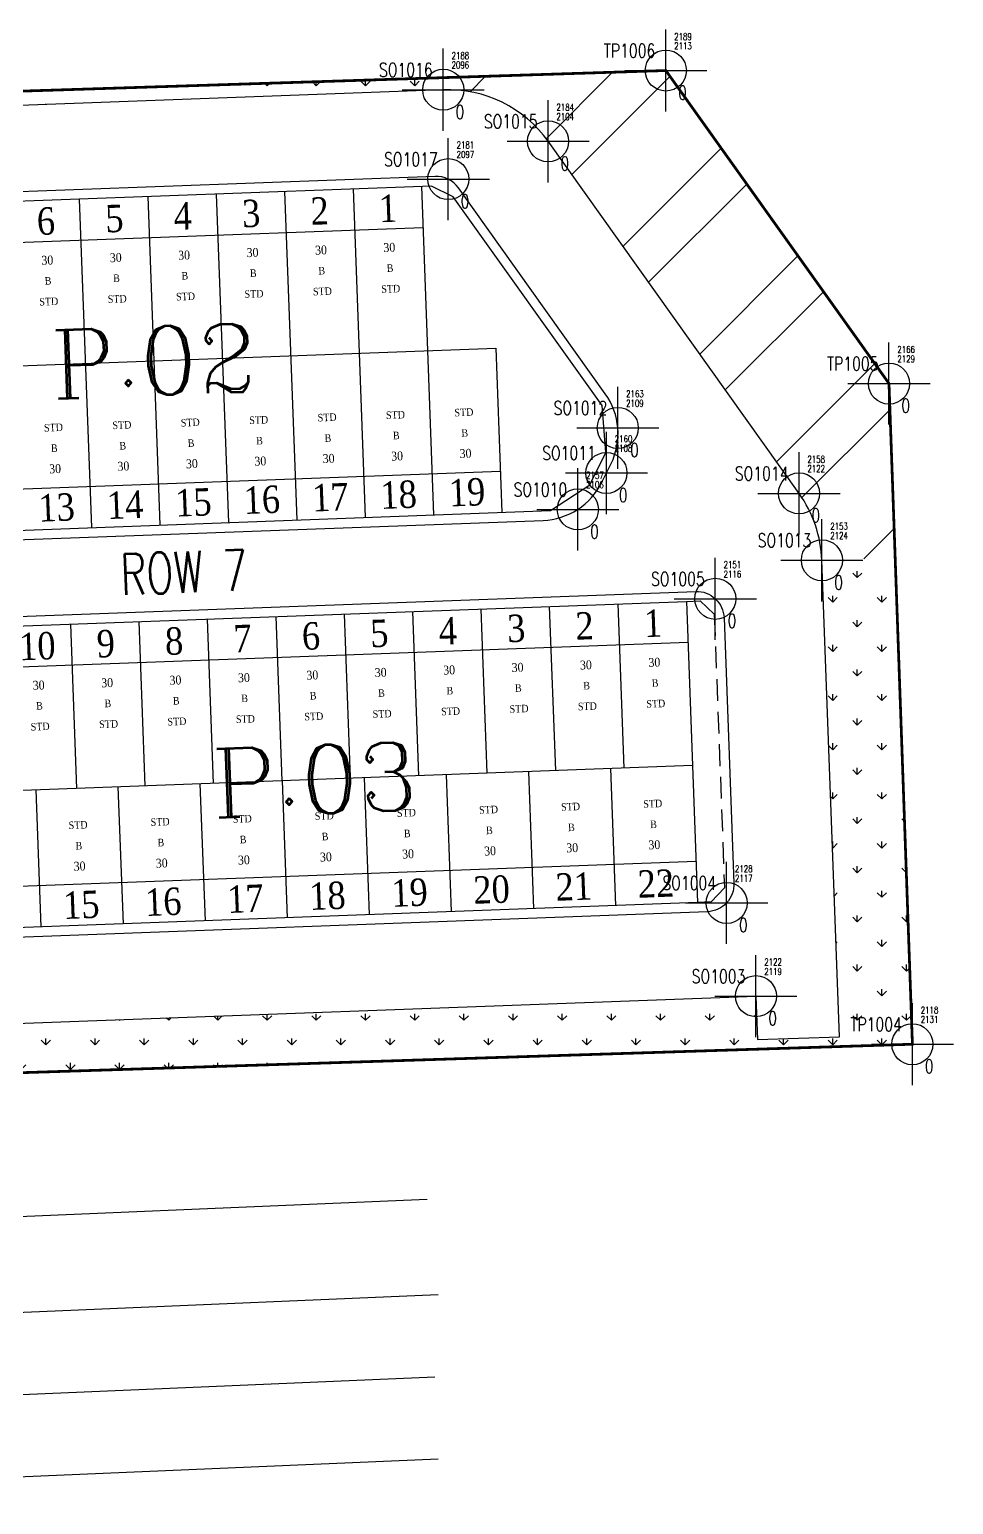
# Model space of a CAD drawing. Header units: metres. Extents: x 2017 to 2275, y 2085 to 2267.
# Drawn here: x 2066.1 to 2133.6, y 2084.5 to 2192.2 of the extents above; entities that cross this region are included whole.
import ezdxf
from ezdxf.enums import TextEntityAlignment as Align

# ---------------------------------------------------------------- set-up
doc = ezdxf.new("R2010")
doc.units = ezdxf.units.M
doc.header["$LTSCALE"] = 20
doc.header["$PDMODE"] = 34
doc.header["$PDSIZE"] = 3
doc.linetypes.add('DIVIDE2', pattern=[15.875, 6.35, -3.175, 0, -3.175, 0, -3.175])
doc.linetypes.add('HIDDEN2', pattern=[4.7625, 3.175, -1.5875])
doc.layers.add('A-PTAT-POS', color=82, linetype='Continuous', plot=False)
for name, color, linetype in [('AT-ELEV', 2, 'Continuous'), ('AT-ID', 4, 'Continuous'), ('AT-POINT', 6, 'Continuous'), ('AT-POS', 84, 'Continuous'), ('AT-TAG-AREAUNIT', 4, 'Continuous'), ('AT-TAG-NOUNIT', 4, 'Continuous'), ('AT-TAG-NUMBLOK', 4, 'Continuous'), ('AT-TAG-TIPEUNIT', 4, 'Continuous'), ('BATAS JALAN & SALURAN', 4, 'Continuous'), ('BATAS-GSB', 5, 'Continuous'), ('BATAS-KAVLING', 100, 'Continuous'), ('BATAS-RINCIK KAVLING', 104, 'Continuous'), ('TEXT-NO BLOK-KAVLING', 134, 'Continuous'), ('TEXT-ROW', 4, 'Continuous')]:
    doc.layers.add(name, color=color, linetype=linetype)
doc.styles.add('BLOK', font='GARA.TTF', dxfattribs={"width": 0.7})
doc.styles.add('Romanc', font='romanc.shx', dxfattribs={"bigfont": 'bigfont.shx'})
doc.styles.add('ST1', font='simplex.shx', dxfattribs={"width": 0.7})
doc.styles.get("Standard").update_dxf_attribs({"font": 'romans.shx', "width": 0.75})

# ---------------------------------------------------------------- blocks, each defined once
blk = doc.blocks.new('AT-POINT')
at = {"layer": 'AT-POINT'}
blk.add_point((0, 0), dxfattribs=at)
at = {"layer": 'AT-ELEV', "width": 0.75}
blk.add_attdef('ELEVASI', text='', height=1, dxfattribs=at).set_placement((0.68, -0.73), align=Align.TOP_LEFT)
at = {"layer": 'AT-ID', "width": 0.75}
blk.add_attdef('ID', text='', height=2, dxfattribs=at).set_placement((-0.85, 1.08), align=Align.BOTTOM_RIGHT)
at = {"layer": 'AT-POS', "width": 0.75}
for tag, p in [('NORTHING', (0.93, 1.56)), ('EASTING', (0.93, 0.69))]:
    blk.add_attdef(tag, text='', height=0.5, dxfattribs=at).set_placement(p, align=Align.BOTTOM_LEFT)
blk = doc.blocks.new('TAG_NUMBERING')
at = {"layer": 'AT-TAG-AREAUNIT', "color": 0, "style": 'BLOK'}
blk.add_attdef('TAG_AT_AREA', text='', height=0.65, dxfattribs=at).set_placement((0, -2.91), align=Align.MIDDLE_CENTER)
at = {"layer": 'AT-TAG-NOUNIT', "color": 0, "style": 'BLOK'}
blk.add_attdef('TAG_NO', text='', height=2, dxfattribs=at).set_placement((0, -0.05), align=Align.MIDDLE_CENTER)
at = {"layer": 'AT-TAG-NUMBLOK', "color": 0, "style": 'BLOK'}
blk.add_attdef('TAG_NUMBLOK', text='', height=0.55, dxfattribs=at).set_placement((0, -4.42), align=Align.MIDDLE_CENTER)
at = {"layer": 'AT-TAG-TIPEUNIT', "color": 0, "style": 'BLOK'}
blk.add_attdef('TAG_TIPE', text='', height=0.55, dxfattribs=at).set_placement((0, -5.93), align=Align.MIDDLE_CENTER)

msp = doc.modelspace()

# ---------------------------------------------------------------- hatches: boundary and pattern name
h = msp.add_hatch()
h.set_pattern_fill('ANSI32', color=256)
h.set_pattern_definition([(45, (-131.115, 16.71), (-6.735192, 6.735192), []), (45, (-126.625, 16.71), (-6.735192, 6.735192), [])])
h.paths.add_polyline_path([(2122.27, 2158.37, -0.146659), (2123.94, 2153.48), (2129.29, 2153.67), (2128.84, 2166.39), (2112.54, 2189.25), (2096.25, 2188.73), (2096.28, 2187.85, -0.252232), (2103.94, 2184.08)])
h = msp.add_hatch()
h.set_pattern_fill('GRASS', color=256, scale=0.1)
h.set_pattern_definition([(90, (-131.1149, 16.7098), (-1.7960512, 1.7960512), [0.47625, -3.1158524]), (45, (-131.115, 16.7098), (-1.7960512, 1.7960512), [0.47625, -2.06375]), (135, (-131.115, 16.7098), (-1.7960512, -1.7960512), [0.47625, -2.06375])])
h.paths.add_polyline_path([(2047.36, 2148.01), (2043.07, 2147.85), (2041.66, 2185.82), (2096.28, 2187.85), (2096.25, 2188.73), (2040.91, 2186.96), (2043.4, 2119.93), (2046.4, 2120.03), (2046.97, 2104.78), (2048.96, 2104.87)])
h.paths.add_polyline_path([(2119.12, 2121.65), (2058.43, 2119.4), (2058.95, 2105.29), (2060.91, 2105.37), (2060.45, 2115.9), (2130.55, 2118.14), (2129.29, 2153.67), (2123.94, 2153.48), (2125.23, 2118.68), (2119.23, 2118.48)])

# ---------------------------------------------------------------- linework, layer by layer
at = {"color": 1, "linetype": 'DIVIDE2', "ltscale": 0.02, "const_width": 0.2}
msp.add_lwpolyline([(2112.54, 2189.25), (2040.91, 2186.96), (2043.4, 2119.93), (2046.4, 2120.03), (2047.22, 2097.78), (2061.21, 2098.38), (2060.45, 2115.9), (2130.55, 2118.14), (2128.84, 2166.39)], close=True, dxfattribs=at)
for points in [[(2017.11, 2103.51), (2095.11, 2106.83)], [(2017.07, 2096.5), (2095.92, 2099.86)], [(2017.66, 2090.52), (2095.66, 2093.84)], [(2017.92, 2084.52), (2095.92, 2087.85)]]:
    msp.add_lwpolyline(points)
at = {"layer": 'BATAS JALAN & SALURAN'}
for points in [[(2107.87, 2159.19), (2108.54, 2160.54, 0.275854), (2108.12, 2165.65), (2097.39, 2180.68, 0.252232), (2095.69, 2181.52), (2049.49, 2179.81, 0.414214), (2047.57, 2177.73), (2048.36, 2156.35, 0.414214), (2050.44, 2154.43), (2103.57, 2156.4, 0.275854)], [(2116.79, 2149.28), (2117.51, 2129.9, -0.414214), (2115.59, 2127.82), (2055.2, 2125.58, -0.414214), (2053.44, 2127.22), (2052.71, 2146.9, -0.414214), (2054.63, 2148.98), (2114.72, 2151.21, -0.414214)]]:
    msp.add_lwpolyline(points, format="xyb", close=True, dxfattribs=at)
at = {"layer": 'BATAS-GSB'}
for points in [[(2049.83, 2176.12), (2094.8, 2177.79)], [(2050.5, 2158.13), (2100.46, 2159.98)], [(2114.16, 2147.48), (2053.47, 2145.23)], [(2114.75, 2131.49), (2114.75, 2131.49), (2054.06, 2129.24)]]:
    msp.add_lwpolyline(points, dxfattribs=at)
at = {"layer": 'BATAS-KAVLING'}
msp.add_lwpolyline([(2059.22, 2098.24), (2058.43, 2119.4), (2119.12, 2121.65), (2119.23, 2118.48), (2125.23, 2118.68), (2123.94, 2153.48, 0.146659), (2122.27, 2158.37), (2103.94, 2184.08, 0.252232), (2096.28, 2187.85), (2041.66, 2185.82), (2043.07, 2147.85), (2047.36, 2148.01), (2049.22, 2097.87)], format="xyb", dxfattribs=at)
for points in [[(2095.42, 2180.81), (2049.22, 2179.1), (2048.26, 2178.06), (2049.07, 2156.08), (2050.11, 2155.11), (2104.11, 2157.12), (2106.99, 2158.99), (2108.16, 2161.36), (2107.88, 2164.78), (2097, 2180.03)], [(2114.86, 2128.5), (2055.17, 2126.28), (2054.14, 2127.24), (2053.4, 2147.23), (2054.36, 2148.27), (2114.04, 2150.48)]]:
    msp.add_lwpolyline(points, close=True, dxfattribs=at)
at = {"layer": 'BATAS-KAVLING', "linetype": 'HIDDEN2', "ltscale": 0.025}
msp.add_lwpolyline([(2114.04, 2150.48), (2115.04, 2150.52), (2116.08, 2149.56), (2116.82, 2129.57), (2115.86, 2128.53), (2114.86, 2128.5)], dxfattribs=at)
at = {"layer": 'BATAS-RINCIK KAVLING'}
for points in [[(2084.69, 2180.41), (2085.58, 2156.43)], [(2089.69, 2180.6), (2090.58, 2156.62)], [(2094.69, 2180.78), (2095.58, 2156.8)], [(2069.7, 2179.86), (2070.59, 2155.87)], [(2074.7, 2180.04), (2075.59, 2156.06)], [(2079.7, 2180.23), (2080.59, 2156.24)], [(2050.16, 2167.12), (2100.13, 2168.98)], [(2100.13, 2168.98), (2100.57, 2156.99)], [(2109.49, 2138.3), (2109.05, 2150.3)], [(2114.04, 2150.48), (2114.86, 2128.5)], [(2079.51, 2137.19), (2079.07, 2149.18)], [(2084.51, 2137.38), (2084.07, 2149.37)], [(2089.51, 2137.56), (2089.06, 2149.55)], [(2094.5, 2137.75), (2094.06, 2149.74)], [(2099.5, 2137.93), (2099.05, 2149.92)], [(2104.5, 2138.12), (2104.05, 2150.11)], [(2069.52, 2136.82), (2069.08, 2148.81)], [(2074.52, 2137.01), (2074.07, 2149)], [(2114.49, 2138.49), (2053.8, 2136.24)], [(2084.51, 2137.38), (2084.88, 2127.38)], [(2090.51, 2137.6), (2090.88, 2127.61)], [(2096.5, 2137.82), (2096.87, 2127.83)], [(2102.5, 2138.04), (2102.87, 2128.05)], [(2108.49, 2138.27), (2108.86, 2128.27)], [(2066.52, 2136.71), (2066.89, 2126.72)], [(2072.52, 2136.93), (2072.89, 2126.94)], [(2078.51, 2137.15), (2078.88, 2127.16)]]:
    msp.add_lwpolyline(points, dxfattribs=at)

# ---------------------------------------------------------------- block references
ref = msp.add_blockref('AT-POINT', (2112.54, 2189.25))
ref.add_attrib('ID', 'TP1006', dxfattribs={"layer": 'AT-ID', "height": 1, "width": 0.75}).set_placement((2111.77, 2189.9), align=Align.BOTTOM_RIGHT)
ref.add_attrib('NORTHING', '2189', dxfattribs={"layer": 'A-PTAT-POS', "height": 0.5, "width": 0.75}).set_placement((2113.15, 2191.33), align=Align.BOTTOM_LEFT)
ref.add_attrib('EASTING', '2113', dxfattribs={"layer": 'A-PTAT-POS', "height": 0.5, "width": 0.75}).set_placement((2113.15, 2190.65), align=Align.BOTTOM_LEFT)
ref.add_attrib('ELEVASI', '0', dxfattribs={"layer": 'AT-ELEV', "height": 1, "width": 0.75}).set_placement((2113.44, 2188.13), align=Align.TOP_LEFT)
ref = msp.add_blockref('AT-POINT', (2096.28, 2187.85))
ref.add_attrib('ID', 'SO1016', dxfattribs={"layer": 'AT-ID', "height": 1, "width": 0.75}).set_placement((2095.51, 2188.5), align=Align.BOTTOM_RIGHT)
ref.add_attrib('NORTHING', '2188', dxfattribs={"layer": 'A-PTAT-POS', "height": 0.5, "width": 0.75}).set_placement((2096.89, 2189.94), align=Align.BOTTOM_LEFT)
ref.add_attrib('EASTING', '2096', dxfattribs={"layer": 'A-PTAT-POS', "height": 0.5, "width": 0.75}).set_placement((2096.89, 2189.25), align=Align.BOTTOM_LEFT)
ref.add_attrib('ELEVASI', '0', dxfattribs={"layer": 'AT-ELEV', "height": 1, "width": 0.75}).set_placement((2097.18, 2186.73), align=Align.TOP_LEFT)
ref = msp.add_blockref('AT-POINT', (2103.94, 2184.08))
ref.add_attrib('ID', 'SO1015', dxfattribs={"layer": 'AT-ID', "height": 1, "width": 0.75}).set_placement((2103.17, 2184.73), align=Align.BOTTOM_RIGHT)
ref.add_attrib('NORTHING', '2184', dxfattribs={"layer": 'A-PTAT-POS', "height": 0.5, "width": 0.75}).set_placement((2104.55, 2186.17), align=Align.BOTTOM_LEFT)
ref.add_attrib('EASTING', '2104', dxfattribs={"layer": 'A-PTAT-POS', "height": 0.5, "width": 0.75}).set_placement((2104.55, 2185.48), align=Align.BOTTOM_LEFT)
ref.add_attrib('ELEVASI', '0', dxfattribs={"layer": 'AT-ELEV', "height": 1, "width": 0.75}).set_placement((2104.84, 2182.96), align=Align.TOP_LEFT)
ref = msp.add_blockref('AT-POINT', (2096.65, 2181.32))
ref.add_attrib('ID', 'SO1017', dxfattribs={"layer": 'AT-ID', "height": 1, "width": 0.75}).set_placement((2095.88, 2181.97), align=Align.BOTTOM_RIGHT)
ref.add_attrib('NORTHING', '2181', dxfattribs={"layer": 'A-PTAT-POS', "height": 0.5, "width": 0.75}).set_placement((2097.26, 2183.41), align=Align.BOTTOM_LEFT)
ref.add_attrib('EASTING', '2097', dxfattribs={"layer": 'A-PTAT-POS', "height": 0.5, "width": 0.75}).set_placement((2097.26, 2182.72), align=Align.BOTTOM_LEFT)
ref.add_attrib('ELEVASI', '0', dxfattribs={"layer": 'AT-ELEV', "height": 1, "width": 0.75}).set_placement((2097.55, 2180.2), align=Align.TOP_LEFT)
ref = msp.add_blockref('AT-POINT', (2128.84, 2166.39))
ref.add_attrib('ID', 'TP1005', dxfattribs={"layer": 'AT-ID', "height": 1, "width": 0.75}).set_placement((2128.07, 2167.04), align=Align.BOTTOM_RIGHT)
ref.add_attrib('NORTHING', '2166', dxfattribs={"layer": 'A-PTAT-POS', "height": 0.5, "width": 0.75}).set_placement((2129.45, 2168.48), align=Align.BOTTOM_LEFT)
ref.add_attrib('EASTING', '2129', dxfattribs={"layer": 'A-PTAT-POS', "height": 0.5, "width": 0.75}).set_placement((2129.45, 2167.79), align=Align.BOTTOM_LEFT)
ref.add_attrib('ELEVASI', '0', dxfattribs={"layer": 'AT-ELEV', "height": 1, "width": 0.75}).set_placement((2129.74, 2165.28), align=Align.TOP_LEFT)
ref = msp.add_blockref('AT-POINT', (2109.03, 2163.15))
ref.add_attrib('ID', 'SO1012', dxfattribs={"layer": 'AT-ID', "height": 1, "width": 0.75}).set_placement((2108.26, 2163.8), align=Align.BOTTOM_RIGHT)
ref.add_attrib('NORTHING', '2163', dxfattribs={"layer": 'A-PTAT-POS', "height": 0.5, "width": 0.75}).set_placement((2109.64, 2165.24), align=Align.BOTTOM_LEFT)
ref.add_attrib('EASTING', '2109', dxfattribs={"layer": 'A-PTAT-POS', "height": 0.5, "width": 0.75}).set_placement((2109.64, 2164.55), align=Align.BOTTOM_LEFT)
ref.add_attrib('ELEVASI', '0', dxfattribs={"layer": 'AT-ELEV', "height": 1, "width": 0.75}).set_placement((2109.93, 2162.03), align=Align.TOP_LEFT)
ref = msp.add_blockref('AT-POINT', (2108.2, 2159.86))
ref.add_attrib('ID', 'SO1011', dxfattribs={"layer": 'AT-ID', "height": 1, "width": 0.75}).set_placement((2107.43, 2160.51), align=Align.BOTTOM_RIGHT)
ref.add_attrib('NORTHING', '2160', dxfattribs={"layer": 'A-PTAT-POS', "height": 0.5, "width": 0.75}).set_placement((2108.81, 2161.95), align=Align.BOTTOM_LEFT)
ref.add_attrib('EASTING', '2108', dxfattribs={"layer": 'A-PTAT-POS', "height": 0.5, "width": 0.75}).set_placement((2108.81, 2161.26), align=Align.BOTTOM_LEFT)
ref.add_attrib('ELEVASI', '0', dxfattribs={"layer": 'AT-ELEV', "height": 1, "width": 0.75}).set_placement((2109.1, 2158.74), align=Align.TOP_LEFT)
ref = msp.add_blockref('AT-POINT', (2122.27, 2158.37))
ref.add_attrib('ID', 'SO1014', dxfattribs={"layer": 'AT-ID', "height": 1, "width": 0.75}).set_placement((2121.5, 2159.02), align=Align.BOTTOM_RIGHT)
ref.add_attrib('NORTHING', '2158', dxfattribs={"layer": 'A-PTAT-POS', "height": 0.5, "width": 0.75}).set_placement((2122.88, 2160.46), align=Align.BOTTOM_LEFT)
ref.add_attrib('EASTING', '2122', dxfattribs={"layer": 'A-PTAT-POS', "height": 0.5, "width": 0.75}).set_placement((2122.88, 2159.77), align=Align.BOTTOM_LEFT)
ref.add_attrib('ELEVASI', '0', dxfattribs={"layer": 'AT-ELEV', "height": 1, "width": 0.75}).set_placement((2123.17, 2157.26), align=Align.TOP_LEFT)
ref = msp.add_blockref('AT-POINT', (2106.11, 2157.2))
ref.add_attrib('ID', 'SO1010', dxfattribs={"layer": 'AT-ID', "height": 1, "width": 0.75}).set_placement((2105.34, 2157.85), align=Align.BOTTOM_RIGHT)
ref.add_attrib('NORTHING', '2157', dxfattribs={"layer": 'A-PTAT-POS', "height": 0.5, "width": 0.75}).set_placement((2106.72, 2159.29), align=Align.BOTTOM_LEFT)
ref.add_attrib('EASTING', '2106', dxfattribs={"layer": 'A-PTAT-POS', "height": 0.5, "width": 0.75}).set_placement((2106.72, 2158.6), align=Align.BOTTOM_LEFT)
ref.add_attrib('ELEVASI', '0', dxfattribs={"layer": 'AT-ELEV', "height": 1, "width": 0.75}).set_placement((2107.01, 2156.08), align=Align.TOP_LEFT)
ref = msp.add_blockref('AT-POINT', (2123.94, 2153.48))
ref.add_attrib('ID', 'SO1013', dxfattribs={"layer": 'AT-ID', "height": 1, "width": 0.75}).set_placement((2123.17, 2154.13), align=Align.BOTTOM_RIGHT)
ref.add_attrib('NORTHING', '2153', dxfattribs={"layer": 'A-PTAT-POS', "height": 0.5, "width": 0.75}).set_placement((2124.55, 2155.57), align=Align.BOTTOM_LEFT)
ref.add_attrib('EASTING', '2124', dxfattribs={"layer": 'A-PTAT-POS', "height": 0.5, "width": 0.75}).set_placement((2124.55, 2154.88), align=Align.BOTTOM_LEFT)
ref.add_attrib('ELEVASI', '0', dxfattribs={"layer": 'AT-ELEV', "height": 1, "width": 0.75}).set_placement((2124.84, 2152.36), align=Align.TOP_LEFT)
ref = msp.add_blockref('AT-POINT', (2116.15, 2150.67))
ref.add_attrib('ID', 'SO1005', dxfattribs={"layer": 'AT-ID', "height": 1, "width": 0.75}).set_placement((2115.38, 2151.32), align=Align.BOTTOM_RIGHT)
ref.add_attrib('NORTHING', '2151', dxfattribs={"layer": 'A-PTAT-POS', "height": 0.5, "width": 0.75}).set_placement((2116.76, 2152.76), align=Align.BOTTOM_LEFT)
ref.add_attrib('EASTING', '2116', dxfattribs={"layer": 'A-PTAT-POS', "height": 0.5, "width": 0.75}).set_placement((2116.76, 2152.07), align=Align.BOTTOM_LEFT)
ref.add_attrib('ELEVASI', '0', dxfattribs={"layer": 'AT-ELEV', "height": 1, "width": 0.75}).set_placement((2117.05, 2149.56), align=Align.TOP_LEFT)
ref = msp.add_blockref('AT-POINT', (2116.98, 2128.46))
ref.add_attrib('ID', 'SO1004', dxfattribs={"layer": 'AT-ID', "height": 1, "width": 0.75}).set_placement((2116.21, 2129.11), align=Align.BOTTOM_RIGHT)
ref.add_attrib('NORTHING', '2128', dxfattribs={"layer": 'A-PTAT-POS', "height": 0.5, "width": 0.75}).set_placement((2117.59, 2130.55), align=Align.BOTTOM_LEFT)
ref.add_attrib('EASTING', '2117', dxfattribs={"layer": 'A-PTAT-POS', "height": 0.5, "width": 0.75}).set_placement((2117.59, 2129.86), align=Align.BOTTOM_LEFT)
ref.add_attrib('ELEVASI', '0', dxfattribs={"layer": 'AT-ELEV', "height": 1, "width": 0.75}).set_placement((2117.88, 2127.34), align=Align.TOP_LEFT)
ref = msp.add_blockref('AT-POINT', (2119.12, 2121.65))
ref.add_attrib('ID', 'SO1003', dxfattribs={"layer": 'AT-ID', "height": 1, "width": 0.75}).set_placement((2118.35, 2122.3), align=Align.BOTTOM_RIGHT)
ref.add_attrib('NORTHING', '2122', dxfattribs={"layer": 'A-PTAT-POS', "height": 0.5, "width": 0.75}).set_placement((2119.73, 2123.74), align=Align.BOTTOM_LEFT)
ref.add_attrib('EASTING', '2119', dxfattribs={"layer": 'A-PTAT-POS', "height": 0.5, "width": 0.75}).set_placement((2119.73, 2123.05), align=Align.BOTTOM_LEFT)
ref.add_attrib('ELEVASI', '0', dxfattribs={"layer": 'AT-ELEV', "height": 1, "width": 0.75}).set_placement((2120.02, 2120.53), align=Align.TOP_LEFT)
ref = msp.add_blockref('AT-POINT', (2130.55, 2118.14))
ref.add_attrib('ID', 'TP1004', dxfattribs={"layer": 'AT-ID', "height": 1, "width": 0.75}).set_placement((2129.78, 2118.79), align=Align.BOTTOM_RIGHT)
ref.add_attrib('NORTHING', '2118', dxfattribs={"layer": 'A-PTAT-POS', "height": 0.5, "width": 0.75}).set_placement((2131.16, 2120.23), align=Align.BOTTOM_LEFT)
ref.add_attrib('EASTING', '2131', dxfattribs={"layer": 'A-PTAT-POS', "height": 0.5, "width": 0.75}).set_placement((2131.16, 2119.55), align=Align.BOTTOM_LEFT)
ref.add_attrib('ELEVASI', '0', dxfattribs={"layer": 'AT-ELEV', "height": 1, "width": 0.75}).set_placement((2131.45, 2117.03), align=Align.TOP_LEFT)
at = {"layer": 'AT-TAG-NOUNIT', "rotation": 2}
for p, values in [((2067.26, 2178.31), {'TAG_NO': '6', 'TAG_AT_AREA': '30', 'TAG_NUMBLOK': 'B', 'TAG_TIPE': 'STD'}), ((2072.26, 2178.5), {'TAG_NO': '5', 'TAG_AT_AREA': '30', 'TAG_NUMBLOK': 'B', 'TAG_TIPE': 'STD'}), ((2077.25, 2178.68), {'TAG_NO': '4', 'TAG_AT_AREA': '30', 'TAG_NUMBLOK': 'B', 'TAG_TIPE': 'STD'}), ((2082.25, 2178.87), {'TAG_NO': '3', 'TAG_AT_AREA': '30', 'TAG_NUMBLOK': 'B', 'TAG_TIPE': 'STD'}), ((2087.25, 2179.05), {'TAG_NO': '2', 'TAG_AT_AREA': '30', 'TAG_NUMBLOK': 'B', 'TAG_TIPE': 'STD'}), ((2092.24, 2179.24), {'TAG_NO': '1', 'TAG_AT_AREA': '30', 'TAG_NUMBLOK': 'B', 'TAG_TIPE': 'STD'}), ((2091.61, 2148.2), {'TAG_NO': '5', 'TAG_AT_AREA': '30', 'TAG_NUMBLOK': 'B', 'TAG_TIPE': 'STD'}), ((2096.61, 2148.38), {'TAG_NO': '4', 'TAG_AT_AREA': '30', 'TAG_NUMBLOK': 'B', 'TAG_TIPE': 'STD'}), ((2101.61, 2148.57), {'TAG_NO': '3', 'TAG_AT_AREA': '30', 'TAG_NUMBLOK': 'B', 'TAG_TIPE': 'STD'}), ((2106.6, 2148.75), {'TAG_NO': '2', 'TAG_AT_AREA': '30', 'TAG_NUMBLOK': 'B', 'TAG_TIPE': 'STD'}), ((2111.6, 2148.94), {'TAG_NO': '1', 'TAG_AT_AREA': '30', 'TAG_NUMBLOK': 'B', 'TAG_TIPE': 'STD'}), ((2066.63, 2147.27), {'TAG_NO': '10', 'TAG_AT_AREA': '30', 'TAG_NUMBLOK': 'B', 'TAG_TIPE': 'STD'}), ((2071.63, 2147.45), {'TAG_NO': '9', 'TAG_AT_AREA': '30', 'TAG_NUMBLOK': 'B', 'TAG_TIPE': 'STD'}), ((2076.62, 2147.64), {'TAG_NO': '8', 'TAG_AT_AREA': '30', 'TAG_NUMBLOK': 'B', 'TAG_TIPE': 'STD'}), ((2081.62, 2147.82), {'TAG_NO': '7', 'TAG_AT_AREA': '30', 'TAG_NUMBLOK': 'B', 'TAG_TIPE': 'STD'}), ((2086.62, 2148.01), {'TAG_NO': '6', 'TAG_AT_AREA': '30', 'TAG_NUMBLOK': 'B', 'TAG_TIPE': 'STD'})]:
    msp.add_blockref('TAG_NUMBERING', p, dxfattribs=at).add_auto_attribs(values)
at = {"layer": 'AT-TAG-NOUNIT'}
ref = msp.add_blockref('TAG_NUMBERING', (2088.03, 2157.97), dxfattribs=dict(at, xscale=-1, rotation=182.2496825043072))
ref.add_attrib('TAG_NO', '17', dxfattribs={"color": 0, "height": 2, "rotation": 2.2497, "style": 'BLOK'}).set_placement((2088.03, 2158.09), align=Align.MIDDLE_CENTER)
ref.add_attrib('TAG_AT_AREA', '30', dxfattribs={"layer": 'AT-TAG-AREAUNIT', "color": 0, "height": 0.65, "rotation": 2.2497, "style": 'BLOK'}).set_placement((2087.91, 2160.92), align=Align.MIDDLE_CENTER)
ref.add_attrib('TAG_NUMBLOK', 'B', dxfattribs={"layer": 'AT-TAG-NUMBLOK', "color": 0, "height": 0.55, "rotation": 2.2497, "style": 'BLOK'}).set_placement((2087.86, 2162.41), align=Align.MIDDLE_CENTER)
ref.add_attrib('TAG_TIPE', 'STD', dxfattribs={"layer": 'AT-TAG-TIPEUNIT', "color": 0, "height": 0.55, "rotation": 2.2497, "style": 'BLOK'}).set_placement((2087.8, 2163.92), align=Align.MIDDLE_CENTER)
ref = msp.add_blockref('TAG_NUMBERING', (2093.03, 2158.16), dxfattribs=dict(at, xscale=-1, rotation=182.2496825043072))
ref.add_attrib('TAG_NO', '18', dxfattribs={"color": 0, "height": 2, "rotation": 2.2497, "style": 'BLOK'}).set_placement((2093.02, 2158.28), align=Align.MIDDLE_CENTER)
ref.add_attrib('TAG_AT_AREA', '30', dxfattribs={"layer": 'AT-TAG-AREAUNIT', "color": 0, "height": 0.65, "rotation": 2.2497, "style": 'BLOK'}).set_placement((2092.91, 2161.1), align=Align.MIDDLE_CENTER)
ref.add_attrib('TAG_NUMBLOK', 'B', dxfattribs={"layer": 'AT-TAG-NUMBLOK', "color": 0, "height": 0.55, "rotation": 2.2497, "style": 'BLOK'}).set_placement((2092.85, 2162.6), align=Align.MIDDLE_CENTER)
ref.add_attrib('TAG_TIPE', 'STD', dxfattribs={"layer": 'AT-TAG-TIPEUNIT', "color": 0, "height": 0.55, "rotation": 2.2497, "style": 'BLOK'}).set_placement((2092.79, 2164.1), align=Align.MIDDLE_CENTER)
ref = msp.add_blockref('TAG_NUMBERING', (2098.02, 2158.34), dxfattribs=dict(at, xscale=-1, rotation=182.2496825043072))
ref.add_attrib('TAG_NO', '19', dxfattribs={"color": 0, "height": 2, "rotation": 2.2497, "style": 'BLOK'}).set_placement((2098.02, 2158.46), align=Align.MIDDLE_CENTER)
ref.add_attrib('TAG_AT_AREA', '30', dxfattribs={"layer": 'AT-TAG-AREAUNIT', "color": 0, "height": 0.65, "rotation": 2.2497, "style": 'BLOK'}).set_placement((2097.91, 2161.29), align=Align.MIDDLE_CENTER)
ref.add_attrib('TAG_NUMBLOK', 'B', dxfattribs={"layer": 'AT-TAG-NUMBLOK', "color": 0, "height": 0.55, "rotation": 2.2497, "style": 'BLOK'}).set_placement((2097.85, 2162.78), align=Align.MIDDLE_CENTER)
ref.add_attrib('TAG_TIPE', 'STD', dxfattribs={"layer": 'AT-TAG-TIPEUNIT', "color": 0, "height": 0.55, "rotation": 2.2497, "style": 'BLOK'}).set_placement((2097.79, 2164.29), align=Align.MIDDLE_CENTER)
ref = msp.add_blockref('TAG_NUMBERING', (2068.04, 2157.23), dxfattribs=dict(at, xscale=-1, rotation=182.2496825043072))
ref.add_attrib('TAG_NO', '13', dxfattribs={"color": 0, "height": 2, "rotation": 2.2497, "style": 'BLOK'}).set_placement((2068.04, 2157.35), align=Align.MIDDLE_CENTER)
ref.add_attrib('TAG_AT_AREA', '30', dxfattribs={"layer": 'AT-TAG-AREAUNIT', "color": 0, "height": 0.65, "rotation": 2.2497, "style": 'BLOK'}).set_placement((2067.93, 2160.17), align=Align.MIDDLE_CENTER)
ref.add_attrib('TAG_NUMBLOK', 'B', dxfattribs={"layer": 'AT-TAG-NUMBLOK', "color": 0, "height": 0.55, "rotation": 2.2497, "style": 'BLOK'}).set_placement((2067.87, 2161.67), align=Align.MIDDLE_CENTER)
ref.add_attrib('TAG_TIPE', 'STD', dxfattribs={"layer": 'AT-TAG-TIPEUNIT', "color": 0, "height": 0.55, "rotation": 2.2497, "style": 'BLOK'}).set_placement((2067.81, 2163.18), align=Align.MIDDLE_CENTER)
ref = msp.add_blockref('TAG_NUMBERING', (2073.04, 2157.42), dxfattribs=dict(at, xscale=-1, rotation=182.2496825043072))
ref.add_attrib('TAG_NO', '14', dxfattribs={"color": 0, "height": 2, "rotation": 2.2497, "style": 'BLOK'}).set_placement((2073.04, 2157.54), align=Align.MIDDLE_CENTER)
ref.add_attrib('TAG_AT_AREA', '30', dxfattribs={"layer": 'AT-TAG-AREAUNIT', "color": 0, "height": 0.65, "rotation": 2.2497, "style": 'BLOK'}).set_placement((2072.92, 2160.36), align=Align.MIDDLE_CENTER)
ref.add_attrib('TAG_NUMBLOK', 'B', dxfattribs={"layer": 'AT-TAG-NUMBLOK', "color": 0, "height": 0.55, "rotation": 2.2497, "style": 'BLOK'}).set_placement((2072.87, 2161.85), align=Align.MIDDLE_CENTER)
ref.add_attrib('TAG_TIPE', 'STD', dxfattribs={"layer": 'AT-TAG-TIPEUNIT', "color": 0, "height": 0.55, "rotation": 2.2497, "style": 'BLOK'}).set_placement((2072.81, 2163.36), align=Align.MIDDLE_CENTER)
ref = msp.add_blockref('TAG_NUMBERING', (2078.04, 2157.6), dxfattribs=dict(at, xscale=-1, rotation=182.2496825043072))
ref.add_attrib('TAG_NO', '15', dxfattribs={"color": 0, "height": 2, "rotation": 2.2497, "style": 'BLOK'}).set_placement((2078.03, 2157.72), align=Align.MIDDLE_CENTER)
ref.add_attrib('TAG_AT_AREA', '30', dxfattribs={"layer": 'AT-TAG-AREAUNIT', "color": 0, "height": 0.65, "rotation": 2.2497, "style": 'BLOK'}).set_placement((2077.92, 2160.54), align=Align.MIDDLE_CENTER)
ref.add_attrib('TAG_NUMBLOK', 'B', dxfattribs={"layer": 'AT-TAG-NUMBLOK', "color": 0, "height": 0.55, "rotation": 2.2497, "style": 'BLOK'}).set_placement((2077.86, 2162.04), align=Align.MIDDLE_CENTER)
ref.add_attrib('TAG_TIPE', 'STD', dxfattribs={"layer": 'AT-TAG-TIPEUNIT', "color": 0, "height": 0.55, "rotation": 2.2497, "style": 'BLOK'}).set_placement((2077.8, 2163.55), align=Align.MIDDLE_CENTER)
ref = msp.add_blockref('TAG_NUMBERING', (2083.03, 2157.79), dxfattribs=dict(at, xscale=-1, rotation=182.2496825043072))
ref.add_attrib('TAG_NO', '16', dxfattribs={"color": 0, "height": 2, "rotation": 2.2497, "style": 'BLOK'}).set_placement((2083.03, 2157.91), align=Align.MIDDLE_CENTER)
ref.add_attrib('TAG_AT_AREA', '30', dxfattribs={"layer": 'AT-TAG-AREAUNIT', "color": 0, "height": 0.65, "rotation": 2.2497, "style": 'BLOK'}).set_placement((2082.92, 2160.73), align=Align.MIDDLE_CENTER)
ref.add_attrib('TAG_NUMBLOK', 'B', dxfattribs={"layer": 'AT-TAG-NUMBLOK', "color": 0, "height": 0.55, "rotation": 2.2497, "style": 'BLOK'}).set_placement((2082.86, 2162.22), align=Align.MIDDLE_CENTER)
ref.add_attrib('TAG_TIPE', 'STD', dxfattribs={"layer": 'AT-TAG-TIPEUNIT', "color": 0, "height": 0.55, "rotation": 2.2497, "style": 'BLOK'}).set_placement((2082.8, 2163.73), align=Align.MIDDLE_CENTER)
ref = msp.add_blockref('TAG_NUMBERING', (2087.83, 2128.88), dxfattribs=dict(at, xscale=-1, rotation=182.2496825043072))
ref.add_attrib('TAG_NO', '18', dxfattribs={"color": 0, "height": 2, "rotation": 2.2497, "style": 'BLOK'}).set_placement((2087.82, 2128.99), align=Align.MIDDLE_CENTER)
ref.add_attrib('TAG_AT_AREA', '30', dxfattribs={"layer": 'AT-TAG-AREAUNIT', "color": 0, "height": 0.65, "rotation": 2.2497, "style": 'BLOK'}).set_placement((2087.71, 2131.82), align=Align.MIDDLE_CENTER)
ref.add_attrib('TAG_NUMBLOK', 'B', dxfattribs={"layer": 'AT-TAG-NUMBLOK', "color": 0, "height": 0.55, "rotation": 2.2497, "style": 'BLOK'}).set_placement((2087.65, 2133.31), align=Align.MIDDLE_CENTER)
ref.add_attrib('TAG_TIPE', 'STD', dxfattribs={"layer": 'AT-TAG-TIPEUNIT', "color": 0, "height": 0.55, "rotation": 2.2497, "style": 'BLOK'}).set_placement((2087.59, 2134.82), align=Align.MIDDLE_CENTER)
ref = msp.add_blockref('TAG_NUMBERING', (2093.82, 2129.1), dxfattribs=dict(at, xscale=-1, rotation=182.2496825043072))
ref.add_attrib('TAG_NO', '19', dxfattribs={"color": 0, "height": 2, "rotation": 2.2497, "style": 'BLOK'}).set_placement((2093.82, 2129.22), align=Align.MIDDLE_CENTER)
ref.add_attrib('TAG_AT_AREA', '30', dxfattribs={"layer": 'AT-TAG-AREAUNIT', "color": 0, "height": 0.65, "rotation": 2.2497, "style": 'BLOK'}).set_placement((2093.71, 2132.04), align=Align.MIDDLE_CENTER)
ref.add_attrib('TAG_NUMBLOK', 'B', dxfattribs={"layer": 'AT-TAG-NUMBLOK', "color": 0, "height": 0.55, "rotation": 2.2497, "style": 'BLOK'}).set_placement((2093.65, 2133.53), align=Align.MIDDLE_CENTER)
ref.add_attrib('TAG_TIPE', 'STD', dxfattribs={"layer": 'AT-TAG-TIPEUNIT', "color": 0, "height": 0.55, "rotation": 2.2497, "style": 'BLOK'}).set_placement((2093.59, 2135.04), align=Align.MIDDLE_CENTER)
ref = msp.add_blockref('TAG_NUMBERING', (2099.82, 2129.32), dxfattribs=dict(at, xscale=-1, rotation=182.2496825043072))
ref.add_attrib('TAG_NO', '20', dxfattribs={"color": 0, "height": 2, "rotation": 2.2497, "style": 'BLOK'}).set_placement((2099.81, 2129.44), align=Align.MIDDLE_CENTER)
ref.add_attrib('TAG_AT_AREA', '30', dxfattribs={"layer": 'AT-TAG-AREAUNIT', "color": 0, "height": 0.65, "rotation": 2.2497, "style": 'BLOK'}).set_placement((2099.7, 2132.26), align=Align.MIDDLE_CENTER)
ref.add_attrib('TAG_NUMBLOK', 'B', dxfattribs={"layer": 'AT-TAG-NUMBLOK', "color": 0, "height": 0.55, "rotation": 2.2497, "style": 'BLOK'}).set_placement((2099.65, 2133.76), align=Align.MIDDLE_CENTER)
ref.add_attrib('TAG_TIPE', 'STD', dxfattribs={"layer": 'AT-TAG-TIPEUNIT', "color": 0, "height": 0.55, "rotation": 2.2497, "style": 'BLOK'}).set_placement((2099.59, 2135.27), align=Align.MIDDLE_CENTER)
ref = msp.add_blockref('TAG_NUMBERING', (2105.81, 2129.54), dxfattribs=dict(at, xscale=-1, rotation=182.2496825043072))
ref.add_attrib('TAG_NO', '21', dxfattribs={"color": 0, "height": 2, "rotation": 2.2497, "style": 'BLOK'}).set_placement((2105.81, 2129.66), align=Align.MIDDLE_CENTER)
ref.add_attrib('TAG_AT_AREA', '30', dxfattribs={"layer": 'AT-TAG-AREAUNIT', "color": 0, "height": 0.65, "rotation": 2.2497, "style": 'BLOK'}).set_placement((2105.7, 2132.49), align=Align.MIDDLE_CENTER)
ref.add_attrib('TAG_NUMBLOK', 'B', dxfattribs={"layer": 'AT-TAG-NUMBLOK', "color": 0, "height": 0.55, "rotation": 2.2497, "style": 'BLOK'}).set_placement((2105.64, 2133.98), align=Align.MIDDLE_CENTER)
ref.add_attrib('TAG_TIPE', 'STD', dxfattribs={"layer": 'AT-TAG-TIPEUNIT', "color": 0, "height": 0.55, "rotation": 2.2497, "style": 'BLOK'}).set_placement((2105.58, 2135.49), align=Align.MIDDLE_CENTER)
ref = msp.add_blockref('TAG_NUMBERING', (2111.81, 2129.77), dxfattribs=dict(at, xscale=-1, rotation=182.2496825043072))
ref.add_attrib('TAG_NO', '22', dxfattribs={"color": 0, "height": 2, "rotation": 2.2497, "style": 'BLOK'}).set_placement((2111.81, 2129.88), align=Align.MIDDLE_CENTER)
ref.add_attrib('TAG_AT_AREA', '30', dxfattribs={"layer": 'AT-TAG-AREAUNIT', "color": 0, "height": 0.65, "rotation": 2.2497, "style": 'BLOK'}).set_placement((2111.7, 2132.71), align=Align.MIDDLE_CENTER)
ref.add_attrib('TAG_NUMBLOK', 'B', dxfattribs={"layer": 'AT-TAG-NUMBLOK', "color": 0, "height": 0.55, "rotation": 2.2497, "style": 'BLOK'}).set_placement((2111.64, 2134.2), align=Align.MIDDLE_CENTER)
ref.add_attrib('TAG_TIPE', 'STD', dxfattribs={"layer": 'AT-TAG-TIPEUNIT', "color": 0, "height": 0.55, "rotation": 2.2497, "style": 'BLOK'}).set_placement((2111.58, 2135.71), align=Align.MIDDLE_CENTER)
ref = msp.add_blockref('TAG_NUMBERING', (2069.84, 2128.21), dxfattribs=dict(at, xscale=-1, rotation=182.2496825043072))
ref.add_attrib('TAG_NO', '15', dxfattribs={"color": 0, "height": 2, "rotation": 2.2497, "style": 'BLOK'}).set_placement((2069.84, 2128.33), align=Align.MIDDLE_CENTER)
ref.add_attrib('TAG_AT_AREA', '30', dxfattribs={"layer": 'AT-TAG-AREAUNIT', "color": 0, "height": 0.65, "rotation": 2.2497, "style": 'BLOK'}).set_placement((2069.72, 2131.15), align=Align.MIDDLE_CENTER)
ref.add_attrib('TAG_NUMBLOK', 'B', dxfattribs={"layer": 'AT-TAG-NUMBLOK', "color": 0, "height": 0.55, "rotation": 2.2497, "style": 'BLOK'}).set_placement((2069.67, 2132.64), align=Align.MIDDLE_CENTER)
ref.add_attrib('TAG_TIPE', 'STD', dxfattribs={"layer": 'AT-TAG-TIPEUNIT', "color": 0, "height": 0.55, "rotation": 2.2497, "style": 'BLOK'}).set_placement((2069.61, 2134.15), align=Align.MIDDLE_CENTER)
ref = msp.add_blockref('TAG_NUMBERING', (2075.84, 2128.43), dxfattribs=dict(at, xscale=-1, rotation=182.2496825043072))
ref.add_attrib('TAG_NO', '16', dxfattribs={"color": 0, "height": 2, "rotation": 2.2497, "style": 'BLOK'}).set_placement((2075.83, 2128.55), align=Align.MIDDLE_CENTER)
ref.add_attrib('TAG_AT_AREA', '30', dxfattribs={"layer": 'AT-TAG-AREAUNIT', "color": 0, "height": 0.65, "rotation": 2.2497, "style": 'BLOK'}).set_placement((2075.72, 2131.37), align=Align.MIDDLE_CENTER)
ref.add_attrib('TAG_NUMBLOK', 'B', dxfattribs={"layer": 'AT-TAG-NUMBLOK', "color": 0, "height": 0.55, "rotation": 2.2497, "style": 'BLOK'}).set_placement((2075.66, 2132.87), align=Align.MIDDLE_CENTER)
ref.add_attrib('TAG_TIPE', 'STD', dxfattribs={"layer": 'AT-TAG-TIPEUNIT', "color": 0, "height": 0.55, "rotation": 2.2497, "style": 'BLOK'}).set_placement((2075.6, 2134.38), align=Align.MIDDLE_CENTER)
ref = msp.add_blockref('TAG_NUMBERING', (2081.83, 2128.65), dxfattribs=dict(at, xscale=-1, rotation=182.2496825043072))
ref.add_attrib('TAG_NO', '17', dxfattribs={"color": 0, "height": 2, "rotation": 2.2497, "style": 'BLOK'}).set_placement((2081.83, 2128.77), align=Align.MIDDLE_CENTER)
ref.add_attrib('TAG_AT_AREA', '30', dxfattribs={"layer": 'AT-TAG-AREAUNIT', "color": 0, "height": 0.65, "rotation": 2.2497, "style": 'BLOK'}).set_placement((2081.72, 2131.6), align=Align.MIDDLE_CENTER)
ref.add_attrib('TAG_NUMBLOK', 'B', dxfattribs={"layer": 'AT-TAG-NUMBLOK', "color": 0, "height": 0.55, "rotation": 2.2497, "style": 'BLOK'}).set_placement((2081.66, 2133.09), align=Align.MIDDLE_CENTER)
ref.add_attrib('TAG_TIPE', 'STD', dxfattribs={"layer": 'AT-TAG-TIPEUNIT', "color": 0, "height": 0.55, "rotation": 2.2497, "style": 'BLOK'}).set_placement((2081.6, 2134.6), align=Align.MIDDLE_CENTER)

# ---------------------------------------------------------------- texts
at = {"layer": 'TEXT-NO BLOK-KAVLING', "ltscale": 0.5, "style": 'Romanc'}
for s, p in [('P.02', (2075.15, 2168.05)), ('P.03', (2086.9, 2137.47))]:
    msp.add_text(s, height=5, rotation=2.1232, dxfattribs=at).set_placement(p, align=Align.MIDDLE_CENTER)
at = {"layer": 'TEXT-ROW', "ltscale": 0.5, "style": 'ST1', "width": 0.7}
msp.add_text('ROW 7', height=3, rotation=2.1232, dxfattribs=at).set_placement((2077.33, 2152.62), align=Align.MIDDLE_CENTER)

doc.saveas('drawing.dxf')
